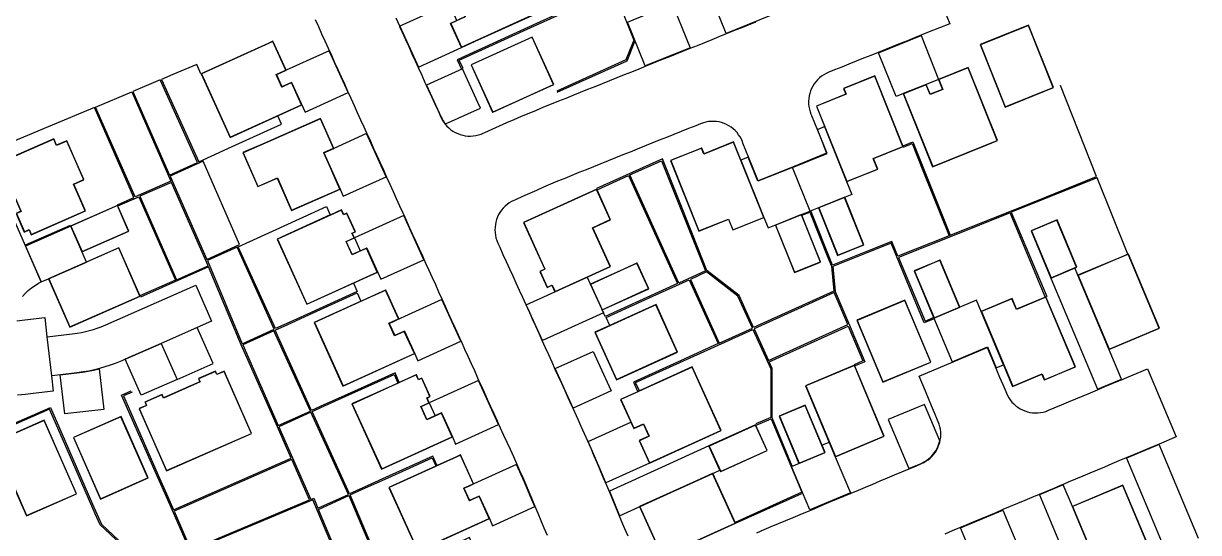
# Model space of a CAD drawing. Header units: metres. Extents: x 383525 to 383919, y 430576 to 430887.
# Drawn here: x 383761.6 to 383911, y 430692.6 to 430757.2 of the extents above; entities that cross this region are included whole.
import ezdxf

# ---------------------------------------------------------------- set-up
doc = ezdxf.new("R2010")
doc.units = ezdxf.units.M
for name, color, linetype, true_color in [('3D_LINES', 132, 'Continuous', 0x00cccc), ('GARAGES FFL', 140, 'Continuous', 0x00bfff), ('PLOTS EXTERNAL LEVEL', 3, 'Continuous', 0x00ff00), ('PLOTS FFL', 1, 'Continuous', 0xff0000)]:
    doc.layers.add(name, color=color, linetype=linetype, true_color=true_color)

msp = doc.modelspace()

# ---------------------------------------------------------------- linework, layer by layer
at = {"layer": '3D_LINES'}
for points in [[(383816.72, 430763.95, 243.5), (383816.24, 430765.01, 243.5), (383821.86, 430767.55, 243.5), (383832.31, 430772.29, 242.95), (383836.55, 430761.68, 242.95), (383826.83, 430757.26, 243.5), (383816.71, 430752.65, 243.5), (383817.26, 430751.45, 244.2)], [(383854.82, 430762.57, 242.95), (383856.55, 430758.25, 243.13), (383850.91, 430755.99, 243.33), (383848.68, 430761.56, 242.95), (383854.3, 430763.81, 242.95), (383854.81, 430762.56, 242.95), (383854.82, 430762.57, 242.95)], [(383817.47, 430751.54, 244.2), (383816.99, 430752.59, 244.2), (383826.11, 430756.74, 244.2), (383836.64, 430761.52, 243.5), (383839.18, 430755.15, 243.5), (383838.19, 430752.64, 243.65), (383829.38, 430748.66, 244.2)], [(383815.88, 430757.26, 243.57), (383816.7, 430757.63, 243.65), (383815.74, 430759.75, 243.65), (383809.45, 430756.9, 243.52), (383811.81, 430751.71, 243.88), (383817.27, 430754.19, 243.57), (383815.88, 430757.26, 243.57)], [(383843.77, 430760.56, 243.3), (383846.34, 430754.15, 243.49), (383840.61, 430751.85, 243.69), (383838.37, 430757.42, 243.3), (383842.43, 430759.05, 243.3), (383842.09, 430759.88, 243.3), (383843.77, 430760.56, 243.3)], [(383808.91, 430757.97, 243.44), (383809.33, 430757.05, 243.51), (383809.41, 430756.87, 243.52), (383809.74, 430756.14, 243.57), (383810.15, 430755.23, 243.63), (383810.57, 430754.32, 243.7), (383810.98, 430753.41, 243.76), (383811.39, 430752.5, 243.82), (383811.81, 430751.59, 243.88), (383812.22, 430750.68, 243.94), (383812.63, 430749.77, 244), (383812.79, 430749.42, 244.02), (383813.05, 430748.86, 244.05), (383813.46, 430747.95, 244.11), (383813.87, 430747.04, 244.16), (383814.29, 430746.13, 244.22), (383814.63, 430745.36, 244.27), (383814.81, 430745.01, 244.29), (383814.99, 430744.73, 244.32), (383815.18, 430744.46, 244.35), (383815.41, 430744.2, 244.37), (383815.65, 430743.97, 244.39), (383815.91, 430743.75, 244.42), (383816.19, 430743.56, 244.43), (383816.48, 430743.39, 244.45), (383816.79, 430743.25, 244.46), (383817.1, 430743.13, 244.47), (383817.43, 430743.04, 244.48), (383817.76, 430742.98, 244.48), (383818.09, 430742.95, 244.48), (383818.43, 430742.94, 244.48), (383818.77, 430742.96, 244.48), (383819.1, 430743.01, 244.47), (383819.43, 430743.09, 244.46), (383819.76, 430743.19, 244.45), (383820.05, 430743.31, 244.43), (383820.25, 430743.4, 244.43), (383821.17, 430743.82, 244.39), (383822.11, 430744.24, 244.36), (383823.04, 430744.65, 244.33), (383823.98, 430745.06, 244.29), (383824.92, 430745.46, 244.26), (383825.87, 430745.86, 244.23), (383826.81, 430746.25, 244.19), (383827.76, 430746.64, 244.16), (383828.71, 430747.02, 244.13), (383829.64, 430747.4, 244.09), (383830.57, 430747.77, 244.06), (383831.49, 430748.14, 244.03), (383832.42, 430748.52, 243.99), (383833.35, 430748.89, 243.96), (383834.28, 430749.26, 243.93), (383835.21, 430749.63, 243.89), (383836.13, 430750.01, 243.86), (383837.06, 430750.38, 243.83), (383837.99, 430750.75, 243.79), (383838.92, 430751.12, 243.76), (383839.85, 430751.49, 243.73), (383840.77, 430751.87, 243.69), (383841.7, 430752.24, 243.66), (383842.63, 430752.61, 243.63), (383843.56, 430752.98, 243.59), (383844.49, 430753.36, 243.56), (383845.41, 430753.73, 243.53), (383846.34, 430754.1, 243.49), (383847.27, 430754.47, 243.46), (383848.2, 430754.85, 243.43), (383849.13, 430755.22, 243.39), (383850.06, 430755.59, 243.36), (383850.98, 430755.96, 243.33), (383851.91, 430756.34, 243.29), (383852.84, 430756.71, 243.26), (383853.77, 430757.08, 243.23), (383854.7, 430757.45, 243.19)], [(383878.63, 430759.05, 242.62), (383879.37, 430757.22, 242.65), (383876.76, 430756.18, 242.68), (383875.83, 430755.8, 242.71), (383874.9, 430755.43, 242.74), (383873.97, 430755.06, 242.78), (383873.05, 430754.69, 242.81), (383872.12, 430754.31, 242.84), (383871.19, 430753.94, 242.88), (383870.26, 430753.57, 242.91), (383869.33, 430753.2, 242.94), (383868.4, 430752.83, 242.98), (383867.48, 430752.45, 243.01), (383866.55, 430752.08, 243.04), (383865.62, 430751.71, 243.08), (383864.69, 430751.34, 243.11), (383864, 430751.06, 243.14), (383863.64, 430750.9, 243.16), (383863.35, 430750.73, 243.17), (383863.07, 430750.55, 243.19), (383862.8, 430750.34, 243.21), (383862.56, 430750.1, 243.24), (383862.33, 430749.85, 243.26), (383862.13, 430749.58, 243.28), (383861.95, 430749.3, 243.31), (383861.79, 430749, 243.33), (383861.66, 430748.69, 243.36), (383861.56, 430748.37, 243.38), (383861.48, 430748.04, 243.4), (383861.43, 430747.71, 243.42), (383861.41, 430747.37, 243.44), (383861.42, 430747.03, 243.46), (383861.45, 430746.7, 243.48), (383861.51, 430746.37, 243.5), (383861.6, 430746.03, 243.51), (383861.71, 430745.74, 243.53), (383861.79, 430745.54, 243.54), (383862.16, 430744.61, 243.56), (383862.54, 430743.68, 243.59), (383862.91, 430742.75, 243.62), (383863.71, 430740.76, 243.63), (383859.35, 430739.01, 243.7), (383854.99, 430737.26, 243.78), (383854.19, 430739.25, 243.78), (383853.81, 430740.18, 243.75), (383853.44, 430741.11, 243.72), (383853.07, 430742.04, 243.69), (383852.99, 430742.24, 243.68), (383852.86, 430742.53, 243.68), (383852.7, 430742.83, 243.68), (383852.51, 430743.11, 243.69), (383852.31, 430743.38, 243.69), (383852.08, 430743.63, 243.69), (383851.83, 430743.85, 243.69), (383851.56, 430744.06, 243.7), (383851.28, 430744.24, 243.7), (383850.98, 430744.4, 243.7), (383850.67, 430744.54, 243.7), (383850.35, 430744.65, 243.7), (383850.03, 430744.73, 243.71), (383849.69, 430744.78, 243.71), (383849.36, 430744.81, 243.71), (383849.02, 430744.81, 243.71), (383848.69, 430744.78, 243.71), (383848.35, 430744.72, 243.72), (383848.03, 430744.63, 243.72), (383847.66, 430744.5, 243.72), (383847.06, 430744.26, 243.74), (383846.13, 430743.89, 243.78), (383845.2, 430743.52, 243.81), (383844.27, 430743.14, 243.84), (383843.35, 430742.77, 243.88), (383842.42, 430742.4, 243.91), (383841.49, 430742.03, 243.94), (383840.56, 430741.65, 243.98), (383839.63, 430741.28, 244.01), (383838.71, 430740.91, 244.04), (383837.78, 430740.54, 244.08), (383836.85, 430740.16, 244.11), (383835.92, 430739.79, 244.14), (383834.99, 430739.42, 244.18), (383834.07, 430739.05, 244.21), (383833.14, 430738.67, 244.24), (383832.21, 430738.3, 244.28), (383831.31, 430737.94, 244.31), (383830.4, 430737.57, 244.34), (383829.5, 430737.19, 244.38), (383828.6, 430736.81, 244.41), (383827.7, 430736.43, 244.44), (383826.81, 430736.04, 244.48), (383825.91, 430735.64, 244.51), (383825.02, 430735.25, 244.54), (383824.13, 430734.84, 244.58), (383823.93, 430734.75, 244.59), (383823.65, 430734.61, 244.61), (383823.35, 430734.44, 244.64), (383823.08, 430734.24, 244.67), (383822.82, 430734.02, 244.7), (383822.59, 430733.78, 244.73), (383822.37, 430733.53, 244.76), (383822.17, 430733.25, 244.79), (383822, 430732.96, 244.82), (383821.86, 430732.66, 244.85), (383821.74, 430732.34, 244.88), (383821.64, 430732.02, 244.91), (383821.58, 430731.69, 244.94), (383821.54, 430731.35, 244.97), (383821.53, 430731.01, 245), (383821.54, 430730.68, 245.03), (383821.59, 430730.34, 245.06), (383821.66, 430730.01, 245.09), (383821.76, 430729.69, 245.12), (383821.91, 430729.33, 245.15), (383822.14, 430728.82, 245.18), (383822.55, 430727.91, 245.23), (383822.96, 430727, 245.28), (383823.38, 430726.09, 245.33), (383823.79, 430725.18, 245.37), (383824.2, 430724.27, 245.42), (383824.62, 430723.36, 245.47), (383825.03, 430722.45, 245.52), (383825.44, 430721.54, 245.57), (383825.86, 430720.63, 245.62), (383826.27, 430719.72, 245.67), (383826.68, 430718.81, 245.72), (383827.1, 430717.9, 245.77), (383827.51, 430716.99, 245.82), (383827.92, 430716.08, 245.87), (383828.34, 430715.17, 245.92), (383828.75, 430714.25, 245.97), (383829.16, 430713.34, 246.02), (383829.58, 430712.43, 246.07), (383829.99, 430711.52, 246.12), (383830.4, 430710.61, 246.17), (383830.81, 430709.7, 246.22), (383831.23, 430708.79, 246.27), (383831.43, 430708.35, 246.3), (383831.64, 430707.88, 246.32), (383832.05, 430706.97, 246.37), (383832.47, 430706.06, 246.42), (383832.89, 430705.13, 246.47), (383833.3, 430704.2, 246.52), (383833.72, 430703.26, 246.57), (383834.12, 430702.32, 246.62), (383834.53, 430701.38, 246.67), (383834.92, 430700.44, 246.72), (383835.31, 430699.51, 246.77), (383835.7, 430698.59, 246.82), (383836.09, 430697.67, 246.87), (383836.47, 430696.75, 246.92), (383836.86, 430695.83, 246.97), (383837.25, 430694.9, 247.02), (383837.63, 430693.98, 247.07), (383838.02, 430693.06, 247.12), (383838.41, 430692.14, 247.17)], [(383828.19, 430692.19, 246.97), (383827.8, 430693.11, 246.92), (383827.42, 430694.04, 246.87), (383827.03, 430694.96, 246.82), (383826.64, 430695.88, 246.77), (383826.26, 430696.8, 246.72), (383825.88, 430697.7, 246.67), (383825.49, 430698.6, 246.62), (383825.1, 430699.49, 246.57), (383824.71, 430700.39, 246.52), (383824.31, 430701.28, 246.47), (383823.91, 430702.18, 246.42), (383823.49, 430703.09, 246.37), (383823.08, 430704, 246.32), (383822.67, 430704.91, 246.27), (383822.25, 430705.82, 246.22), (383822.04, 430706.29, 246.2), (383821.84, 430706.73, 246.17), (383821.43, 430707.64, 246.12), (383821.02, 430708.55, 246.07), (383820.6, 430709.46, 246.02), (383820.19, 430710.37, 245.97), (383819.78, 430711.28, 245.92), (383819.5, 430711.9, 245.89), (383819.36, 430712.19, 245.87), (383818.95, 430713.1, 245.82), (383818.54, 430714.01, 245.77), (383818.12, 430714.92, 245.72), (383817.71, 430715.83, 245.67), (383817.3, 430716.74, 245.62), (383817.23, 430716.88, 245.62), (383816.88, 430717.66, 245.57), (383816.47, 430718.57, 245.52), (383816.06, 430719.48, 245.47), (383815.64, 430720.39, 245.42), (383815.23, 430721.3, 245.37), (383814.82, 430722.21, 245.33), (383814.4, 430723.12, 245.28), (383813.99, 430724.03, 245.23), (383813.58, 430724.94, 245.18), (383813.16, 430725.85, 245.13), (383812.75, 430726.76, 245.08), (383812.53, 430727.24, 245.05), (383812.34, 430727.67, 245.03), (383811.92, 430728.58, 244.98), (383811.51, 430729.49, 244.93), (383811.1, 430730.4, 244.88), (383810.68, 430731.32, 244.83), (383810.27, 430732.23, 244.78), (383809.98, 430732.87, 244.74), (383809.86, 430733.14, 244.73), (383809.45, 430734.05, 244.68), (383809.03, 430734.96, 244.63), (383808.62, 430735.87, 244.58), (383808.21, 430736.78, 244.53), (383807.79, 430737.69, 244.48), (383807.38, 430738.6, 244.43), (383806.97, 430739.51, 244.38), (383806.55, 430740.42, 244.33), (383806.14, 430741.33, 244.27), (383805.73, 430742.24, 244.22), (383805.31, 430743.15, 244.16), (383805.24, 430743.31, 244.16), (383804.9, 430744.06, 244.11), (383804.49, 430744.97, 244.05), (383804.07, 430745.89, 244), (383803.66, 430746.8, 243.94), (383803.25, 430747.71, 243.88), (383802.83, 430748.62, 243.82), (383802.42, 430749.53, 243.76), (383802.01, 430750.44, 243.7), (383801.59, 430751.35, 243.63), (383801.18, 430752.26, 243.57), (383800.77, 430753.17, 243.51), (383800.35, 430754.08, 243.44), (383799.94, 430754.99, 243.38), (383799.53, 430755.9, 243.31), (383799.12, 430756.81, 243.24), (383798.7, 430757.72, 243.17)], [(383829.45, 430748.5, 244.2), (383838.34, 430752.51, 243.49), (383839.32, 430754.98, 243.3)], [(383875.72, 430755.71, 242.71), (383877.95, 430750.14, 242.85), (383872.54, 430747.96, 242.85), (383870.3, 430753.53, 242.91), (383875.72, 430755.71, 242.71)], [(383800.43, 430753.79, 243.44), (383793.74, 430750.75, 243.7), (383794.44, 430749.2, 243.7), (383795.67, 430749.76, 243.77), (383797.38, 430745.99, 243.77), (383802.85, 430748.47, 243.82), (383800.43, 430753.79, 243.44)], [(383784.14, 430750.84, 243.7), (383783.64, 430752.03, 243.7), (383780.58, 430750.75, 243.65), (383779.11, 430750.14, 243.78), (383783.86, 430739.67, 243.78), (383785.46, 430740.4, 243.65), (383788.13, 430741.61, 243.7), (383794.38, 430744.44, 243.7), (383793.91, 430745.51, 243.7)], [(383819.34, 430747.22, 244.35), (383817.39, 430751.5, 244.2), (383812.84, 430749.43, 244.02), (383814.7, 430745.33, 244.29), (383814.8, 430745.13, 244.3), (383814.94, 430744.89, 244.32), (383815.09, 430744.66, 244.33), (383815.23, 430744.48, 244.35), (383819.67, 430746.49, 244.35), (383819.34, 430747.22, 244.35)], [(383778.97, 430750.08, 244.38), (383775.49, 430748.62, 244.65), (383780.16, 430737.99, 244.65), (383783.72, 430739.6, 244.38), (383778.97, 430750.08, 244.38)], [(383873.46, 430741.7, 242.9), (383874.68, 430742.19, 242.9), (383876.19, 430738.41, 242.85), (383879.43, 430730.33, 243.1), (383890.29, 430734.69, 243.1), (383898.04, 430737.8, 243.1), (383893.44, 430749.37, 242.6)], [(383770.75, 430746.63, 246.2), (383775.34, 430748.55, 245.85), (383780.33, 430737.21, 245.85), (383775.77, 430735.2, 246.2), (383770.75, 430746.63, 246.2)], [(383773.51, 430734.21, 246.8), (383775.62, 430735.15, 246.8), (383770.6, 430746.56, 246.8), (383764.72, 430744.11, 247.15), (383756.79, 430740.8, 247), (383751.33, 430738.52, 247), (383751.74, 430737.56, 247)], [(383805.2, 430743.27, 244.16), (383801.03, 430741.38, 244.35), (383801.02, 430741.37, 244.35), (383799.79, 430740.83, 244.35), (383801.83, 430736.2, 244.35), (383802.24, 430735.29, 244.35), (383807.7, 430737.77, 244.48), (383805.2, 430743.27, 244.16)], [(383866.25, 430737.15, 243.5), (383866.9, 430735.52, 243.65), (383862.68, 430733.83, 243.65), (383862.67, 430733.82, 243.65), (383861.6, 430733.4, 243.73), (383859.37, 430738.96, 243.7), (383863.77, 430740.73, 243.63), (383862.55, 430743.79, 243.59), (383863.44, 430744.15, 243.65), (383866.25, 430737.15, 243.5)], [(383873.48, 430741.53, 243.5), (383874.58, 430741.98, 243.5), (383876.04, 430738.34, 243.6), (383879.27, 430730.26, 243.7), (383872.78, 430727.66, 243.7), (383872.01, 430729.56, 243.7), (383868.9, 430728.31, 243.5), (383864.44, 430726.53, 243.55), (383861.68, 430733.43, 243.65)], [(383860.55, 430732.91, 243.8), (383861.56, 430733.29, 243.8), (383863.88, 430727.5, 243.65), (383864.32, 430726.4, 243.65), (383864.63, 430723.24, 243.95), (383854.42, 430718.61, 243.95), (383852.57, 430722.68, 243.85), (383848.47, 430725.87, 243.8), (383846.64, 430730.46, 243.8), (383842.82, 430740.07, 243.8), (383834.45, 430736.27, 244.65)], [(383859.37, 430738.96, 243.7), (383854.96, 430737.19, 243.78), (383853.73, 430740.26, 243.75), (383852.8, 430739.89, 243.8), (383855.73, 430732.6, 243.8), (383856.26, 430731.27, 243.8), (383860.52, 430732.98, 243.8), (383861.6, 430733.4, 243.73), (383859.37, 430738.96, 243.7)], [(383784.41, 430739.74, 244.85), (383780.23, 430737.84, 245.1), (383784.9, 430727.27, 245.1), (383789.06, 430729.15, 244.85), (383784.41, 430739.74, 244.85)], [(383838.69, 430738, 245.15), (383842.69, 430739.81, 244.85), (383848.31, 430725.81, 244.85), (383844.92, 430724.26, 245.15), (383838.69, 430738, 245.15)], [(383785.05, 430726.47, 246.2), (383780.4, 430737.06, 246.2), (383776.38, 430735.3, 246.5), (383781.04, 430724.69, 246.5), (383785.05, 430726.47, 246.2)], [(383834.52, 430736.11, 245.85), (383838.53, 430737.94, 245.6), (383844.76, 430724.2, 245.6), (383835.54, 430720.01, 245.9), (383835.16, 430720.85, 245.85)], [(383901.99, 430727.93, 244.25), (383898.1, 430737.64, 243.55), (383887.19, 430733.26, 243.55), (383891.69, 430722.54, 244.4)], [(383761.82, 430728.99, 247.15), (383759.61, 430734.02, 247.23)], [(383773.56, 430734.06, 247.4), (383776.23, 430735.23, 247.1), (383780.89, 430724.63, 247.1), (383776.39, 430722.65, 247.4)], [(383803.56, 430724.26, 244.95), (383804.02, 430723.19, 244.95), (383797.71, 430720.33, 244.95), (383795.06, 430719.13, 244.9), (383793.61, 430718.47, 245), (383788.88, 430728.88, 245), (383790.34, 430729.54, 244.9), (383793.26, 430730.87, 244.95), (383800.12, 430733.98, 244.95), (383800.57, 430732.93, 244.95)], [(383809.94, 430732.84, 244.74), (383803.65, 430729.99, 244.95), (383804.4, 430728.34, 244.95), (383805.22, 430728.71, 245.02), (383806.62, 430725.61, 245.02), (383807.02, 430724.74, 245.1), (383812.49, 430727.22, 245.05), (383809.94, 430732.84, 244.74)], [(383891.5, 430722.5, 244.7), (383887.03, 430733.19, 244), (383879.44, 430730.14, 244), (383872.85, 430727.5, 244), (383876.24, 430719.42, 244.7), (383877.29, 430719.87, 244.7)], [(383767.53, 430731.58, 247.15), (383761.8, 430729.08, 247.15)], [(383763.84, 430724.4, 247.4), (383764.76, 430724.82, 247.4), (383769.58, 430726.93, 247.4), (383767.58, 430731.49, 247.4), (383761.84, 430728.95, 247.15), (383763.84, 430724.4, 247.4)], [(383761.43, 430722.55, 247.18), (383761.79, 430722.94, 247.18), (383762.19, 430723.31, 247.18), (383762.6, 430723.65, 247.17), (383763.04, 430723.95, 247.17), (383763.5, 430724.23, 247.17), (383763.84, 430724.4, 247.17), (383761.82, 430728.99, 247.15)], [(383793.46, 430718.39, 245.6), (383788.73, 430728.82, 245.6), (383784.96, 430727.11, 245.9), (383789.4, 430716.55, 245.9), (383793.46, 430718.39, 245.6)], [(383877.36, 430719.71, 244.7), (383876.13, 430719.19, 244.95), (383874.75, 430722.49, 244.95), (383871.9, 430729.34, 244.6), (383864.49, 430726.37, 244.6), (383864.8, 430723.21, 244.75), (383866.48, 430719.2, 244.95), (383868.57, 430714.24, 244.95), (383867.35, 430713.76, 245.3)], [(383775.38, 430710.4, 247.3), (383774.29, 430709.92, 247.3), (383775.18, 430707.89, 247.3), (383778.71, 430699.86, 247.3), (383779.92, 430697.11, 247.25), (383780.66, 430695.43, 247.35), (383795.62, 430702, 247.35), (383794.89, 430703.65, 247.25), (383793.87, 430705.98, 247.2), (383790.15, 430714.42, 247.3), (383789.27, 430716.42, 247.27), (383785.12, 430726.32, 247.1), (383776.45, 430722.49, 247.4)], [(383835.32, 430720.47, 245.85), (383827.58, 430716.96, 245.82), (383825.51, 430721.51, 245.57), (383829.15, 430723.16, 245.65), (383833.25, 430725.02, 245.85), (383833.65, 430724.15, 245.85), (383835.32, 430720.47, 245.85)], [(383846.38, 430724.73, 245.25), (383850.06, 430716.63, 245.25), (383854.27, 430718.54, 244.95), (383852.43, 430722.58, 244.95), (383848.45, 430725.67, 245.05), (383846.38, 430724.73, 245.25)], [(383895.65, 430725.26, 244.25), (383895.27, 430726.18, 244.25), (383892.22, 430724.9, 244.25), (383895.47, 430717.15, 244.35), (383898.15, 430710.76, 244.41), (383901.2, 430712.03, 244.25), (383895.65, 430725.26, 244.25)], [(383785.5, 430719.41, 247.68), (383779.08, 430716.59, 247.68), (383774.52, 430714.59, 247.68), (383774.07, 430714.39, 247.68), (383773.25, 430714.05, 247.68), (383772.6, 430713.81, 247.68), (383771.93, 430713.6, 247.68), (383771.26, 430713.4, 247.68), (383770.59, 430713.23, 247.68), (383769.9, 430713.08, 247.67), (383769.22, 430712.96, 247.67), (383768.34, 430712.84, 247.66), (383766.27, 430712.6, 247.65), (383765.18, 430712.47, 247.65), (383764.6, 430717.44, 247.55), (383767.76, 430717.8, 247.5), (383768.42, 430717.9, 247.49), (383768.94, 430717.99, 247.49), (383769.45, 430718.1, 247.48), (383769.95, 430718.23, 247.47), (383770.46, 430718.37, 247.46), (383770.96, 430718.54, 247.46), (383771.45, 430718.72, 247.45), (383772.06, 430718.97, 247.45), (383783.49, 430723.99, 247.45), (383785.5, 430719.41, 247.68)], [(383836.13, 430718.87, 246.2), (383835.67, 430719.89, 246.2), (383841.59, 430722.58, 246.2), (383846.22, 430724.68, 245.85), (383849.9, 430716.58, 245.85), (383845.2, 430714.44, 246.2), (383839.14, 430711.67, 246.2), (383839.69, 430710.46, 246.3)], [(383809.34, 430711.64, 245.5), (383808.82, 430712.87, 245.5), (383802.34, 430709.93, 245.5), (383799.78, 430708.77, 245.45), (383798.2, 430708.06, 245.45), (383793.57, 430718.28, 245.45), (383795.19, 430719.01, 245.45), (383798.42, 430720.48, 245.5), (383804.02, 430723.02, 245.5), (383804.49, 430721.95, 245.5)], [(383814.78, 430722.18, 245.33), (383808.08, 430719.14, 245.5), (383808.78, 430717.59, 245.5), (383810.01, 430718.15, 245.57), (383811.32, 430715.28, 245.57), (383811.72, 430714.38, 245.5), (383817.19, 430716.86, 245.62), (383814.78, 430722.18, 245.33)], [(383856.33, 430714.4, 245.4), (383866.39, 430718.99, 245.4), (383864.68, 430723.08, 245.15), (383854.48, 430718.46, 245.15), (383856.33, 430714.4, 245.4)], [(383883.35, 430720.65, 244.7), (383882.76, 430722.07, 244.7), (383877.34, 430719.8, 244.7), (383879.66, 430714.26, 244.78), (383884.16, 430716.15, 244.7), (383885.28, 430713.48, 244.74), (383886.2, 430713.86, 244.7), (383883.35, 430720.65, 244.7)], [(383760.74, 430719.46, 247.57), (383761.74, 430719.57, 247.54), (383764.27, 430719.87, 247.53), (383764.55, 430717.43, 247.57), (383765.13, 430712.47, 247.65), (383765.35, 430710.53, 247.68), (383762.82, 430710.23, 247.7), (383761.83, 430710.12, 247.72), (383760.83, 430710, 247.75)], [(383783.67, 430718.61, 247.68), (383779.09, 430716.6, 247.68), (383781.1, 430712.02, 247.45), (383785.68, 430714.03, 247.43), (383783.67, 430718.61, 247.68)], [(383789.46, 430716.41, 246), (383793.97, 430706.14, 246), (383798.06, 430707.99, 245.75), (383793.43, 430718.21, 245.75), (383789.46, 430716.41, 246)], [(383839.91, 430710.56, 246.75), (383839.42, 430711.62, 246.75), (383846.37, 430714.77, 246.75), (383854.33, 430718.38, 246.3), (383856.62, 430713.35, 246.3), (383856.61, 430707.16, 246.4), (383854.69, 430706.36, 246.68)], [(383859.34, 430701.01, 246.1), (383856.77, 430707.12, 246.1), (383856.8, 430713.4, 245.88), (383856.4, 430714.24, 245.85), (383866.45, 430718.8, 245.85), (383868.32, 430714.37, 246.05), (383867.22, 430713.89, 246.1)], [(383779.09, 430716.6, 247.68), (383781.1, 430712.02, 247.45), (383776.53, 430710.01, 247.43), (383774.51, 430714.59, 247.68), (383779.09, 430716.6, 247.68)], [(383854.83, 430692.54, 246.76), (383855.75, 430692.93, 246.71), (383856.67, 430693.31, 246.66), (383857.59, 430693.7, 246.61), (383858.52, 430694.09, 246.56), (383859.44, 430694.47, 246.51), (383860.36, 430694.86, 246.46), (383861.28, 430695.24, 246.41), (383861.6, 430695.38, 246.4), (383862.2, 430695.63, 246.36), (383863.13, 430696.02, 246.31), (383864.05, 430696.4, 246.26), (383864.97, 430696.79, 246.21), (383865.89, 430697.18, 246.16), (383866.82, 430697.56, 246.11), (383867.74, 430697.95, 246.06), (383868.66, 430698.34, 246.01), (383869.58, 430698.72, 245.96), (383870.5, 430699.11, 245.91), (383871.43, 430699.5, 245.86), (383872.35, 430699.88, 245.81), (383873.27, 430700.27, 245.76), (383874.19, 430700.66, 245.71), (383875.12, 430701.04, 245.66), (383875.69, 430701.28, 245.63), (383876.05, 430701.45, 245.6), (383876.34, 430701.62, 245.57), (383876.62, 430701.81, 245.54), (383876.88, 430702.03, 245.51), (383877.12, 430702.26, 245.48), (383877.34, 430702.52, 245.44), (383877.54, 430702.79, 245.4), (383877.71, 430703.07, 245.36), (383877.86, 430703.38, 245.32), (383877.99, 430703.69, 245.28), (383878.09, 430704.01, 245.25), (383878.16, 430704.34, 245.21), (383878.21, 430704.68, 245.18), (383878.22, 430705.01, 245.15), (383878.21, 430705.35, 245.12), (383878.17, 430705.68, 245.09), (383878.1, 430706.01, 245.07), (383878.01, 430706.34, 245.04), (383877.9, 430706.64, 245.03), (383877.81, 430706.84, 245.02), (383877.43, 430707.76, 244.98), (383877.04, 430708.68, 244.94), (383876.65, 430709.6, 244.9), (383876.27, 430710.53, 244.86), (383875.46, 430712.45, 244.85), (383884.13, 430716.08, 244.7), (383884.94, 430714.16, 244.7), (383885.32, 430713.24, 244.74), (383885.71, 430712.32, 244.78), (383886.1, 430711.39, 244.82), (383886.48, 430710.47, 244.86), (383886.57, 430710.27, 244.87), (383886.7, 430709.99, 244.87), (383886.87, 430709.69, 244.86), (383887.05, 430709.41, 244.86), (383887.26, 430709.14, 244.85), (383887.5, 430708.9, 244.84), (383887.75, 430708.68, 244.84), (383888.02, 430708.47, 244.83), (383888.3, 430708.29, 244.82), (383888.6, 430708.14, 244.82), (383888.91, 430708.01, 244.81), (383889.24, 430707.9, 244.8), (383889.56, 430707.83, 244.8), (383889.9, 430707.78, 244.79), (383890.23, 430707.76, 244.79), (383890.57, 430707.77, 244.78), (383890.91, 430707.8, 244.77), (383891.24, 430707.87, 244.77), (383891.56, 430707.96, 244.76), (383891.93, 430708.09, 244.75), (383892.64, 430708.39, 244.71), (383893.56, 430708.78, 244.66), (383894.48, 430709.16, 244.61), (383895.41, 430709.55, 244.56), (383896.33, 430709.94, 244.51), (383897.25, 430710.32, 244.46), (383898.17, 430710.71, 244.41), (383899.09, 430711.1, 244.36), (383900.02, 430711.48, 244.31), (383900.94, 430711.87, 244.26), (383901.21, 430711.98, 244.25), (383901.86, 430712.26, 244.21), (383904.52, 430713.37, 244.17), (383908.15, 430704.7, 244.32), (383905.98, 430703.79, 244.36), (383905.49, 430703.59, 244.37), (383904.57, 430703.2, 244.42), (383903.65, 430702.81, 244.47), (383902.73, 430702.43, 244.52), (383901.81, 430702.04, 244.57), (383900.88, 430701.65, 244.62), (383899.96, 430701.27, 244.67), (383899.04, 430700.88, 244.72), (383898.12, 430700.49, 244.77), (383897.19, 430700.11, 244.82), (383896.27, 430699.72, 244.87), (383895.35, 430699.33, 244.92), (383894.43, 430698.95, 244.97), (383893.77, 430698.67, 245), (383893.51, 430698.56, 245.02), (383892.58, 430698.17, 245.07), (383891.66, 430697.79, 245.12), (383890.74, 430697.4, 245.17), (383889.82, 430697.01, 245.22), (383888.89, 430696.63, 245.27), (383887.97, 430696.24, 245.32), (383887.05, 430695.85, 245.37), (383886.13, 430695.47, 245.42), (383885.21, 430695.08, 245.47), (383884.28, 430694.69, 245.52), (383883.36, 430694.31, 245.57), (383882.44, 430693.92, 245.62), (383881.52, 430693.53, 245.67), (383880.59, 430693.15, 245.72), (383879.67, 430692.76, 245.77), (383878.75, 430692.37, 245.82)], [(383835.09, 430713.23, 246.3), (383836.3, 430710.57, 246.28), (383831.47, 430708.38, 246.3), (383829.2, 430713.39, 246.02), (383834.02, 430715.58, 246.3), (383835.09, 430713.23, 246.3)], [(383771.2, 430713.38, 247.68), (383771.8, 430708.21, 247.95), (383766.84, 430707.63, 247.95), (383766.26, 430712.6, 247.65), (383768.34, 430712.84, 247.66), (383769.09, 430712.94, 247.67), (383769.78, 430713.06, 247.67), (383770.46, 430713.2, 247.68), (383771.2, 430713.38, 247.68)], [(383814.12, 430701.11, 246.1), (383813.62, 430702.28, 246.1), (383807.21, 430699.37, 246.1), (383804.71, 430698.24, 246.05), (383803.04, 430697.48, 246.15), (383798.27, 430707.92, 246.15), (383799.86, 430708.64, 246.05), (383803.32, 430710.21, 246.1), (383808.72, 430712.66, 245.5), (383809.19, 430711.57, 245.5)], [(383819.44, 430711.89, 245.89), (383813.16, 430709.04, 246.4), (383813.91, 430707.39, 246.4), (383814.73, 430707.76, 246.4), (383816.12, 430704.7, 246.4), (383816.53, 430703.79, 246.1), (383822, 430706.27, 246.2), (383819.44, 430711.89, 245.89)], [(383757.36, 430705.13, 248.5), (383764.99, 430708.46, 247.95), (383766.88, 430704.15, 247.85), (383770.37, 430696.17, 248), (383771.48, 430693.62, 248.01), (383777.38, 430688.08, 248.05), (383782.72, 430690.32, 248.05), (383779.75, 430697.08, 247.8), (383778.5, 430699.92, 247.85), (383774.99, 430707.9, 247.85), (383774.06, 430710.02, 247.5), (383775.28, 430710.55, 247.3)], [(383878.09, 430704.23, 245.21), (383876.16, 430708.84, 245.25), (383871.55, 430706.91, 245.4), (383874.15, 430700.69, 245.71), (383875.72, 430701.35, 245.56), (383875.96, 430701.46, 245.54), (383876.21, 430701.6, 245.51), (383876.44, 430701.75, 245.49), (383876.67, 430701.91, 245.46), (383876.88, 430702.09, 245.44), (383877.08, 430702.29, 245.41), (383877.26, 430702.5, 245.39), (383877.43, 430702.72, 245.36), (383877.59, 430702.95, 245.34), (383877.72, 430703.2, 245.31), (383877.84, 430703.45, 245.29), (383877.95, 430703.71, 245.26), (383878.03, 430703.97, 245.24), (383878.09, 430704.23, 245.21)], [(383766.43, 430672.29, 250.4), (383765.81, 430678.62, 249.89), (383767.57, 430681.22, 249.63), (383769.18, 430681.7, 249.5), (383778.33, 430684.44, 249.35), (383777.27, 430687.97, 249.35), (383771.33, 430693.52, 248.97), (383770.71, 430694.94, 248.9), (383769.44, 430697.84, 248.95), (383767.11, 430703.13, 248.95), (383764.87, 430708.23, 248.7), (383757.44, 430704.97, 248.5)], [(383794.04, 430705.99, 247), (383798.1, 430696.77, 247), (383798.49, 430696.93, 247), (383799.02, 430695.66, 247), (383802.9, 430697.41, 246.75), (383798.12, 430707.85, 246.75), (383794.04, 430705.99, 247)], [(383841.18, 430701.39, 246.82), (383835.64, 430698.87, 246.82), (383834.99, 430700.41, 246.73), (383834.2, 430702.26, 246.63), (383833.39, 430704.11, 246.52), (383838.82, 430706.58, 246.75), (383839.18, 430705.79, 246.75), (383840.41, 430706.35, 246.9), (383841.11, 430704.8, 246.9), (383839.88, 430704.25, 246.82), (383841.18, 430701.39, 246.82)], [(383854.76, 430706.21, 246.68), (383856.64, 430707, 246.6), (383860.54, 430697.67, 246.6), (383852.08, 430693.82, 247.05)], [(383864.81, 430702.19, 246.1), (383866.74, 430697.59, 246.11), (383861.58, 430695.43, 246.4), (383859.26, 430700.96, 246.1), (383863.5, 430702.73, 246.1), (383863.11, 430703.66, 246.1), (383864.03, 430704.04, 246.1), (383864.81, 430702.19, 246.1)], [(383849.23, 430700.08, 247.05), (383850.14, 430700.49, 247.05), (383848.74, 430703.57, 247.05), (383842.69, 430700.82, 246.95), (383836.08, 430697.82, 246.87), (383837.38, 430694.7, 247.02), (383839.85, 430695.83, 247.05), (383849.23, 430700.08, 247.05)], [(383910.99, 430691.79, 245.2), (383909.13, 430696.24, 244.88), (383905.99, 430703.74, 244.36), (383901.84, 430702, 244.57), (383904.96, 430694.55, 245.1), (383906.88, 430689.96, 245.42)], [(383782.87, 430690.38, 248.2), (383797.95, 430696.7, 248.2), (383795.69, 430701.84, 247.95), (383780.72, 430695.27, 247.95), (383782.87, 430690.38, 248.2)], [(383818.82, 430690.75, 247.3), (383818.31, 430691.92, 246.7), (383811.63, 430688.89, 246.7), (383809.02, 430687.71, 246.65), (383807.49, 430687.01, 246.75), (383803.1, 430697.33, 246.75), (383804.7, 430698.06, 246.65), (383807.94, 430699.53, 246.7), (383813.53, 430702.07, 246.7), (383813.99, 430701.02, 246.7)], [(383824.28, 430701.22, 246.47), (383818.83, 430698.75, 246.7), (383817.59, 430698.18, 246.7), (383818.29, 430696.64, 246.7), (383819.52, 430697.2, 246.77), (383820.82, 430694.34, 246.77), (383821.23, 430693.43, 246.7), (383826.6, 430695.86, 246.77), (383826.23, 430696.73, 246.72), (383825.27, 430698.98, 246.6), (383824.28, 430701.22, 246.47)], [(383894.96, 430695.86, 245.12), (383893.8, 430698.63, 245), (383890.76, 430697.35, 245.17), (383893.1, 430691.77, 245.3), (383893.77, 430690.15, 245.3), (383896.26, 430684.23, 245.35), (383899.3, 430685.51, 245.35), (383898.91, 430686.43, 245.3), (383894.96, 430695.86, 245.12)], [(383799.34, 430656.66, 250.2), (383800.56, 430657.17, 249.8), (383803.75, 430649.55, 249.75), (383805.88, 430644.48, 250), (383818.15, 430649.62, 250), (383815.89, 430655.01, 249.75), (383814.32, 430658.75, 249.8), (383811.13, 430666.34, 249.8), (383808.7, 430672.13, 249.65), (383808.24, 430673.22, 249.65), (383802.23, 430687.57, 249.55), (383798.39, 430696.7, 249.15), (383786.05, 430691.54, 249.15), (383787.85, 430687.24, 249.4), (383790.27, 430681.47, 249.65), (383792.83, 430675.34, 249.83), (383790.25, 430675.09, 249.83)], [(383799.07, 430695.5, 247.55), (383802.96, 430697.26, 247.35), (383807.33, 430686.95, 247.35), (383803.42, 430685.18, 247.55), (383799.07, 430695.5, 247.55)], [(383852.1, 430693.74, 247.05), (383860.54, 430697.52, 246.27)], [(383886.11, 430695.41, 245.43), (383888.43, 430689.86, 245.6), (383888.95, 430688.63, 245.6), (383887.38, 430687.97, 245.6), (383886.86, 430689.22, 245.6), (383883.96, 430688, 245.6), (383883.04, 430687.61, 245.6), (383880.72, 430693.15, 245.72), (383886.11, 430695.41, 245.43)]]:
    msp.add_polyline3d(points, dxfattribs=at)
at = {"layer": 'GARAGES FFL'}
for points in [[(383774.94, 430730.86, 247.4), (383773.52, 430734.1, 247.4), (383767.6, 430731.5, 247.4), (383769.02, 430728.26, 247.4), (383774.94, 430730.86, 247.4)], [(383865.99, 430735.13, 243.65), (383862.71, 430733.81, 243.65), (383865.12, 430727.81, 243.65), (383868.4, 430729.13, 243.65), (383865.99, 430735.13, 243.65)], [(383860.5, 430732.94, 243.8), (383857.22, 430731.63, 243.8), (383859.63, 430725.63, 243.8), (383862.91, 430726.94, 243.8), (383860.5, 430732.94, 243.8)], [(383893, 430732.27, 244.25), (383889.74, 430730.9, 244.25), (383892.24, 430724.94, 244.25), (383895.5, 430726.3, 244.25), (383893, 430732.27, 244.25)], [(383841.05, 430723.55, 245.85), (383839.59, 430726.77, 245.85), (383833.7, 430724.1, 245.85), (383835.16, 430720.87, 245.85), (383841.05, 430723.55, 245.85)], [(383878.12, 430727.16, 244.7), (383874.86, 430725.79, 244.7), (383877.36, 430719.83, 244.7), (383880.62, 430721.2, 244.7), (383878.12, 430727.16, 244.7)], [(383860.96, 430708.71, 246.1), (383857.7, 430707.34, 246.1), (383860.2, 430701.38, 246.1), (383863.46, 430702.75, 246.1), (383860.96, 430708.71, 246.1)], [(383856.13, 430703, 247.05), (383854.66, 430706.22, 247.05), (383848.78, 430703.55, 247.05), (383850.24, 430700.33, 247.05), (383856.13, 430703, 247.05)]]:
    msp.add_polyline3d(points, dxfattribs=at)
at = {"layer": 'PLOTS EXTERNAL LEVEL'}
for points in [[(383822.52, 430766.57, 243.5), (383816.56, 430763.87, 243.35), (383814.33, 430762.85, 243.35), (383814.6, 430762.25, 243.35), (383814.19, 430762.06, 243.35), (383815.27, 430759.7, 243.35), (383815.68, 430759.88, 243.35), (383815.95, 430759.28, 243.5), (383816.98, 430759.74, 243.5), (383817.72, 430758.09, 243.5), (383815.88, 430757.26, 243.5), (383817.27, 430754.19, 243.57), (383819.02, 430754.99, 243.5), (383826.28, 430758.28, 243.5), (383822.52, 430766.57, 243.5), (383822.52, 430766.57, 243.5)], [(383889.38, 430757.03, 242.6), (383883.23, 430754.56, 242.6), (383886.41, 430746.63, 242.6), (383892.56, 430749.1, 242.6), (383889.38, 430757.03, 242.6)], [(383795.67, 430749.76, 243.7), (383794.44, 430749.2, 243.7), (383793.74, 430750.75, 243.7), (383794.35, 430751.03, 243.7), (383794.97, 430751.31, 243.7), (383793.3, 430754.99, 243.3), (383792.69, 430754.71, 243.3), (383784.19, 430750.85, 243.7), (383787.86, 430742.77, 243.7), (383796.97, 430746.9, 243.77), (383795.67, 430749.76, 243.7), (383795.67, 430749.76, 243.7)], [(383826.26, 430755.52, 244.2), (383818.49, 430751.99, 244.2), (383821.23, 430745.96, 244.2), (383829, 430749.49, 244.2), (383826.26, 430755.52, 244.2)], [(383869.83, 430750.58, 243.5), (383865.86, 430748.99, 243.5), (383866.16, 430748.26, 243.5), (383862.4, 430746.75, 243.5), (383866.25, 430737.15, 243.5), (383870.21, 430738.73, 243.5), (383869.67, 430740.09, 243.5), (383873.43, 430741.6, 243.5), (383873.39, 430741.7, 242.9), (383869.83, 430750.58, 243.5)], [(383881.7, 430751.64, 242.85), (383877.95, 430750.14, 242.85), (383878.46, 430748.88, 242.85), (383876.88, 430748.25, 242.85), (383876.38, 430749.51, 242.85), (383873.46, 430748.34, 242.85), (383877.19, 430739.05, 242.85), (383884.01, 430741.79, 242.85), (383885.43, 430742.36, 242.7), (383881.7, 430751.64, 242.85)], [(383799.79, 430740.83, 244.35), (383801.03, 430741.38, 244.35), (383799.36, 430745.18, 243.83), (383791.95, 430741.92, 244.35), (383789.48, 430740.84, 244.35), (383791.37, 430736.52, 244.35), (383793.84, 430737.61, 244.35), (383795.65, 430733.49, 244.35), (383801.83, 430736.2, 244.35), (383799.79, 430740.83, 244.35), (383799.79, 430740.83, 244.35)], [(383767.96, 430736.83, 247.15), (383769.26, 430737.4, 247.15), (383767.09, 430742.34, 247.15), (383765.79, 430741.77, 247.15), (383765.43, 430742.59, 247.15), (383757.4, 430739.06, 247), (383757.03, 430739.89, 247), (383751.69, 430737.54, 247), (383754.26, 430731.67, 247.15), (383759.61, 430734.02, 247.23), (383759.25, 430734.85, 247), (383760.39, 430735.35, 247), (383761.25, 430733.38, 247), (383760.64, 430733.11, 247.15), (383761.67, 430730.75, 247.15), (383762.29, 430731.02, 247.15), (383762.56, 430730.41, 247.15), (383769.45, 430733.43, 247.15), (383767.96, 430736.83, 247.15), (383767.96, 430736.83, 247.15)], [(383851.87, 430742.2, 243.8), (383848.12, 430740.69, 243.8), (383847.82, 430741.42, 243.8), (383843.86, 430739.83, 243.8), (383847.46, 430730.85, 243.8), (383851.23, 430732.37, 243.8), (383851.77, 430731.01, 243.8), (383855.73, 430732.6, 243.8), (383851.87, 430742.2, 243.8)], [(383833.98, 430731.28, 245.85), (383836.24, 430732.3, 245.85), (383834.51, 430736.11, 245.85), (383834.47, 430736.19, 244.65), (383825.16, 430731.96, 244.8), (383826.9, 430728.14, 246), (383827.86, 430726.02, 246), (383827.24, 430725.74, 245.85), (383828.17, 430723.7, 245.85), (383828.78, 430723.98, 245.85), (383829.15, 430723.16, 245.65), (383836.21, 430726.36, 245.85), (383833.98, 430731.28, 245.85), (383833.98, 430731.28, 245.85)], [(383774.98, 430730.85, 247.4), (383773.57, 430734.05, 247.4), (383773.53, 430734.13, 246.8), (383767.57, 430731.51, 247.15), (383767.58, 430731.49, 247.4), (383769.01, 430728.23, 247.4), (383774.98, 430730.85, 247.4)], [(383866.01, 430735.16, 243.65), (383862.68, 430733.83, 243.65), (383865.1, 430727.78, 243.65), (383868.43, 430729.12, 243.65), (383866.01, 430735.16, 243.65)], [(383805.22, 430728.71, 245.02), (383803.37, 430727.88, 244.95), (383802.62, 430729.53, 244.95), (383803.65, 430729.99, 244.95), (383803.37, 430730.6, 244.95), (383803.78, 430730.78, 244.95), (383802.71, 430733.15, 244.95), (383802.3, 430732.96, 244.95), (383802.03, 430733.57, 244.5), (383800.66, 430732.95, 244.5), (383800.59, 430732.92, 244.95), (383793.84, 430729.85, 244.95), (383797.6, 430721.56, 244.95), (383806.61, 430725.65, 245.02), (383805.22, 430728.71, 245.02), (383805.22, 430728.71, 245.02)], [(383860.52, 430732.98, 243.8), (383857.19, 430731.64, 243.8), (383859.61, 430725.59, 243.8), (383862.94, 430726.93, 243.8), (383860.52, 430732.98, 243.8)], [(383893.02, 430732.3, 243.75), (383889.71, 430730.91, 243.75), (383892.22, 430724.9, 244.25), (383895.54, 430726.29, 244.25), (383893.02, 430732.3, 243.75), (383893.02, 430732.3, 243.75)], [(383773.71, 430728.75, 247.4), (383764.76, 430724.82, 247.4), (383767.47, 430718.64, 247.4), (383776.42, 430722.58, 247.4), (383773.71, 430728.75, 247.4)], [(383902.08, 430727.95, 244.25), (383895.65, 430725.26, 244.45), (383899.61, 430715.82, 244.25), (383906.03, 430718.52, 244.25), (383902.08, 430727.95, 244.25), (383902.08, 430727.95, 244.25)], [(383841.08, 430723.53, 245.85), (383839.6, 430726.8, 245.85), (383833.67, 430724.11, 245.85), (383835.15, 430720.84, 245.85), (383841.08, 430723.53, 245.85)], [(383878.14, 430727.19, 244.7), (383874.82, 430725.81, 244.7), (383877.34, 430719.8, 244.7), (383880.65, 430721.19, 244.7), (383878.14, 430727.19, 244.7)], [(383810.01, 430718.15, 245.57), (383808.78, 430717.59, 245.5), (383808.08, 430719.14, 245.5), (383808.7, 430719.42, 245.5), (383809.31, 430719.7, 245.5), (383807.64, 430723.38, 245.1), (383804.71, 430722.04, 245.1), (383804.5, 430721.95, 245.5), (383798.53, 430719.24, 245.5), (383802.2, 430711.16, 245.5), (383811.31, 430715.29, 245.57), (383810.01, 430718.15, 245.57), (383810.01, 430718.15, 245.57)], [(383873.67, 430722.1, 244.95), (383867.56, 430719.53, 244.95), (383870.86, 430711.66, 244.95), (383876.97, 430714.22, 244.95), (383873.67, 430722.1, 244.95)], [(383891.6, 430722.52, 244.4), (383891.53, 430722.49, 244.7), (383887.85, 430720.95, 244.7), (383887.29, 430722.3, 244.7), (383883.35, 430720.65, 244.4), (383887.35, 430711.11, 244.7), (383891.09, 430712.67, 244.7), (383891.39, 430711.95, 244.7), (383895.34, 430713.6, 244.4), (383891.6, 430722.52, 244.4), (383891.6, 430722.52, 244.4)], [(383842.01, 430721.54, 246.2), (383836.12, 430718.87, 246.2), (383834.24, 430718.01, 245.9), (383836.98, 430711.98, 246.2), (383844.75, 430715.5, 246.35), (383842.01, 430721.54, 246.2), (383842.01, 430721.54, 246.2)], [(383787.1, 430713.07, 247.3), (383786.18, 430712.66, 247.3), (383785.99, 430713.08, 247.3), (383783.82, 430712.12, 247.3), (383784, 430711.71, 247.3), (383779.37, 430709.68, 247.3), (383779.19, 430710.09, 247.3), (383777.02, 430709.13, 247.3), (383777.2, 430708.72, 247.3), (383776.27, 430708.31, 247.3), (383779.75, 430700.39, 247.3), (383790.58, 430705.15, 247.3), (383787.1, 430713.07, 247.3)], [(383846.62, 430713.6, 246.75), (383839.9, 430710.56, 246.75), (383839.69, 430710.46, 246.3), (383837.51, 430709.47, 246.3), (383839.18, 430705.79, 246.75), (383840.41, 430706.35, 246.9), (383841.11, 430704.8, 246.9), (383839.88, 430704.25, 246.75), (383841.18, 430701.39, 246.82), (383850.29, 430705.52, 246.75), (383846.62, 430713.6, 246.75), (383846.62, 430713.6, 246.75)], [(383867.24, 430713.81, 246.1), (383861.03, 430711.21, 246.1), (383864.81, 430702.19, 246.1), (383867.71, 430703.41, 246.1), (383871.02, 430704.8, 245.5), (383867.29, 430713.7, 245.3), (383867.24, 430713.81, 246.1), (383867.24, 430713.81, 246.1)], [(383814.73, 430707.76, 246.4), (383812.88, 430706.92, 246.4), (383812.14, 430708.57, 246.4), (383813.16, 430709.04, 246.1), (383812.89, 430709.64, 246.1), (383813.3, 430709.83, 246.1), (383812.22, 430712.19, 246.1), (383811.81, 430712.01, 246.1), (383811.54, 430712.61, 245.5), (383809.35, 430711.62, 245.5), (383809.21, 430711.56, 246.1), (383803.35, 430708.9, 246.1), (383807.11, 430700.61, 246.1), (383816.12, 430704.7, 246.4), (383814.73, 430707.76, 246.4), (383814.73, 430707.76, 246.4)], [(383860.98, 430708.74, 246.1), (383857.67, 430707.35, 246.1), (383860.19, 430701.35, 246.1), (383863.5, 430702.73, 246.1), (383860.98, 430708.74, 246.1)], [(383773.98, 430707.31, 247.85), (383767.92, 430704.64, 247.85), (383771.35, 430696.82, 248), (383777.42, 430699.49, 247.85), (383773.98, 430707.31, 247.85), (383773.98, 430707.31, 247.85)], [(383764.22, 430706.84, 248.7), (383757.84, 430704.04, 248.5), (383759.63, 430699.97, 248.95), (383761.96, 430694.68, 248.95), (383768.33, 430697.48, 248.95), (383766.13, 430702.49, 248.95), (383764.22, 430706.84, 248.7), (383764.22, 430706.84, 248.7)], [(383856.16, 430702.99, 246.68), (383854.67, 430706.26, 246.68), (383848.74, 430703.57, 247.05), (383850.23, 430700.3, 247.05), (383856.16, 430702.99, 246.68), (383856.16, 430702.99, 246.68)], [(383819.52, 430697.2, 246.77), (383818.29, 430696.64, 246.7), (383817.59, 430698.18, 246.7), (383818.21, 430698.46, 246.7), (383818.82, 430698.74, 246.7), (383817.15, 430702.42, 246.1), (383816.54, 430702.14, 246.1), (383814.18, 430701.07, 246.1), (383814, 430700.99, 246.7), (383808.04, 430698.29, 246.7), (383811.71, 430690.2, 246.7), (383820.82, 430694.34, 246.77), (383819.52, 430697.2, 246.77), (383819.52, 430697.2, 246.77)], [(383852.1, 430693.74, 247.05), (383849.23, 430700.08, 247.05), (383839.91, 430695.85, 247.05), (383842.79, 430689.51, 247.05), (383852.1, 430693.74, 247.05)], [(383901.38, 430698.56, 245.23), (383894.96, 430695.86, 245.12), (383898.91, 430686.43, 245.3), (383905.34, 430689.12, 245.3), (383901.38, 430698.56, 245.23), (383901.38, 430698.56, 245.23)]]:
    msp.add_polyline3d(points, dxfattribs=at)
at = {"layer": 'PLOTS FFL'}
for points in [[(383822.5, 430766.54, 243.65), (383814.36, 430762.84, 243.65), (383814.64, 430762.24, 243.65), (383814.23, 430762.05, 243.65), (383815.28, 430759.73, 243.65), (383815.69, 430759.92, 243.65), (383815.96, 430759.31, 243.65), (383816.99, 430759.78, 243.65), (383817.76, 430758.08, 243.65), (383815.91, 430757.24, 243.65), (383817.28, 430754.23, 243.65), (383826.24, 430758.29, 243.65), (383822.5, 430766.54, 243.65)], [(383889.36, 430756.99, 242.75), (383883.26, 430754.54, 242.75), (383886.42, 430746.66, 242.75), (383892.53, 430749.11, 242.75), (383889.36, 430756.99, 242.75)], [(383795.66, 430749.73, 243.85), (383794.43, 430749.17, 243.85), (383793.71, 430750.76, 243.85), (383794.94, 430751.32, 243.85), (383793.29, 430754.95, 243.85), (383784.22, 430750.84, 243.85), (383787.87, 430742.8, 243.85), (383796.94, 430746.92, 243.85), (383795.66, 430749.73, 243.85)], [(383826.25, 430755.49, 244.35), (383818.52, 430751.98, 244.35), (383821.24, 430745.99, 244.35), (383828.97, 430749.5, 244.35), (383826.25, 430755.49, 244.35)], [(383869.82, 430750.55, 243.65), (383865.9, 430748.98, 243.65), (383866.19, 430748.25, 243.65), (383862.43, 430746.74, 243.65), (383866.27, 430737.18, 243.65), (383870.18, 430738.75, 243.65), (383869.63, 430740.11, 243.65), (383873.4, 430741.62, 243.65), (383869.82, 430750.55, 243.65)], [(383881.69, 430751.61, 243), (383877.99, 430750.12, 243), (383878.49, 430748.87, 243), (383876.87, 430748.22, 243), (383876.36, 430749.47, 243), (383873.5, 430748.32, 243), (383877.2, 430739.09, 243), (383885.4, 430742.37, 243), (383881.69, 430751.61, 243)], [(383799.76, 430740.85, 244.5), (383800.99, 430741.39, 244.5), (383799.34, 430745.15, 244.5), (383789.51, 430740.83, 244.5), (383791.39, 430736.55, 244.5), (383793.86, 430737.64, 244.5), (383795.67, 430733.52, 244.5), (383801.79, 430736.21, 244.5), (383799.76, 430740.85, 244.5)], [(383767.93, 430736.85, 247.3), (383769.23, 430737.42, 247.3), (383767.08, 430742.31, 247.3), (383765.78, 430741.73, 247.3), (383765.42, 430742.56, 247.3), (383757.38, 430739.03, 247.3), (383757.02, 430739.85, 247.3), (383751.72, 430737.52, 247.3), (383754.28, 430731.71, 247.3), (383759.58, 430734.04, 247.3), (383759.21, 430734.86, 247.3), (383760.4, 430735.38, 247.3), (383761.29, 430733.37, 247.3), (383760.67, 430733.1, 247.3), (383761.69, 430730.79, 247.3), (383762.3, 430731.06, 247.3), (383762.57, 430730.44, 247.3), (383769.42, 430733.45, 247.3), (383767.93, 430736.85, 247.3)], [(383851.86, 430742.17, 243.95), (383848.1, 430740.66, 243.95), (383847.81, 430741.39, 243.95), (383843.89, 430739.82, 243.95), (383847.47, 430730.89, 243.95), (383851.24, 430732.4, 243.95), (383851.78, 430731.04, 243.95), (383855.7, 430732.61, 243.95), (383851.86, 430742.17, 243.95)], [(383833.95, 430731.29, 246), (383836.2, 430732.32, 246), (383834.46, 430736.16, 246), (383825.19, 430731.95, 246), (383827.89, 430726.01, 246), (383827.28, 430725.73, 246), (383828.18, 430723.74, 246), (383828.8, 430724.01, 246), (383829.17, 430723.19, 246), (383836.18, 430726.38, 246), (383833.95, 430731.29, 246)], [(383805.2, 430728.68, 245.1), (383803.36, 430727.84, 245.1), (383802.59, 430729.54, 245.1), (383803.61, 430730, 245.1), (383803.34, 430730.61, 245.1), (383803.75, 430730.79, 245.1), (383802.7, 430733.11, 245.1), (383802.29, 430732.93, 245.1), (383802.01, 430733.53, 245.1), (383793.87, 430729.84, 245.1), (383797.61, 430721.6, 245.1), (383806.57, 430725.66, 245.1), (383805.2, 430728.68, 245.1)], [(383773.69, 430728.72, 247.55), (383764.79, 430724.8, 247.55), (383767.48, 430718.68, 247.55), (383776.38, 430722.59, 247.55), (383773.69, 430728.72, 247.55)], [(383902.06, 430727.92, 244.4), (383895.69, 430725.24, 244.4), (383899.62, 430715.86, 244.4), (383906, 430718.53, 244.4), (383902.06, 430727.92, 244.4)], [(383810, 430718.12, 245.65), (383808.77, 430717.56, 245.65), (383808.05, 430719.15, 245.65), (383809.28, 430719.71, 245.65), (383807.63, 430723.34, 245.65), (383798.57, 430719.23, 245.65), (383802.22, 430711.19, 245.65), (383811.28, 430715.3, 245.65), (383810, 430718.12, 245.65)], [(383873.66, 430722.06, 245.1), (383867.59, 430719.52, 245.1), (383870.87, 430711.69, 245.1), (383876.94, 430714.23, 245.1), (383873.66, 430722.06, 245.1)], [(383891.58, 430722.49, 244.85), (383887.84, 430720.92, 244.85), (383887.27, 430722.27, 244.85), (383883.39, 430720.64, 244.85), (383887.37, 430711.14, 244.85), (383891.1, 430712.71, 244.85), (383891.41, 430711.98, 244.85), (383895.3, 430713.61, 244.85), (383891.58, 430722.49, 244.85)], [(383842, 430721.51, 246.35), (383834.27, 430718, 246.35), (383836.99, 430712.01, 246.35), (383844.72, 430715.52, 246.35), (383842, 430721.51, 246.35)], [(383787.09, 430713.04, 247.45), (383786.16, 430712.63, 247.45), (383785.98, 430713.04, 247.45), (383783.85, 430712.11, 247.45), (383784.04, 430711.7, 247.45), (383779.36, 430709.64, 247.45), (383779.18, 430710.05, 247.45), (383777.05, 430709.12, 247.45), (383777.23, 430708.71, 247.45), (383776.3, 430708.3, 247.45), (383779.77, 430700.43, 247.45), (383790.55, 430705.16, 247.45), (383787.09, 430713.04, 247.45)], [(383846.61, 430713.57, 246.9), (383837.54, 430709.46, 246.9), (383839.19, 430705.83, 246.9), (383840.42, 430706.38, 246.9), (383841.14, 430704.79, 246.9), (383839.91, 430704.23, 246.9), (383841.19, 430701.42, 246.9), (383850.25, 430705.53, 246.9), (383846.61, 430713.57, 246.9)], [(383867.23, 430713.78, 246.25), (383861.06, 430711.19, 246.25), (383864.82, 430702.22, 246.25), (383870.99, 430704.81, 246.25), (383867.23, 430713.78, 246.25)], [(383814.72, 430707.73, 246.25), (383812.87, 430706.89, 246.25), (383812.1, 430708.59, 246.25), (383813.13, 430709.05, 246.25), (383812.85, 430709.66, 246.25), (383813.26, 430709.84, 246.25), (383812.21, 430712.16, 246.25), (383811.8, 430711.98, 246.25), (383811.53, 430712.58, 246.25), (383803.38, 430708.89, 246.25), (383807.13, 430700.64, 246.25), (383816.09, 430704.71, 246.25), (383814.72, 430707.73, 246.25)], [(383773.97, 430707.28, 248), (383767.95, 430704.63, 248), (383771.36, 430696.86, 248), (383777.39, 430699.5, 248), (383773.97, 430707.28, 248)], [(383764.21, 430706.81, 249.1), (383757.87, 430704.03, 249.1), (383761.97, 430694.71, 249.1), (383768.3, 430697.49, 249.1), (383764.21, 430706.81, 249.1)], [(383819.51, 430697.16, 246.85), (383818.28, 430696.6, 246.85), (383817.56, 430698.2, 246.85), (383818.79, 430698.75, 246.85), (383817.14, 430702.39, 246.85), (383808.08, 430698.27, 246.85), (383811.72, 430690.24, 246.85), (383820.79, 430694.35, 246.85), (383819.51, 430697.16, 246.85)], [(383852.07, 430693.75, 247.2), (383849.21, 430700.05, 247.2), (383839.95, 430695.84, 247.2), (383842.8, 430689.54, 247.2), (383852.07, 430693.75, 247.2)], [(383901.37, 430698.52, 245.45), (383894.99, 430695.85, 245.45), (383898.93, 430686.46, 245.45), (383905.3, 430689.14, 245.45), (383901.37, 430698.52, 245.45)]]:
    msp.add_polyline3d(points, dxfattribs=at)

doc.saveas('drawing.dxf')
